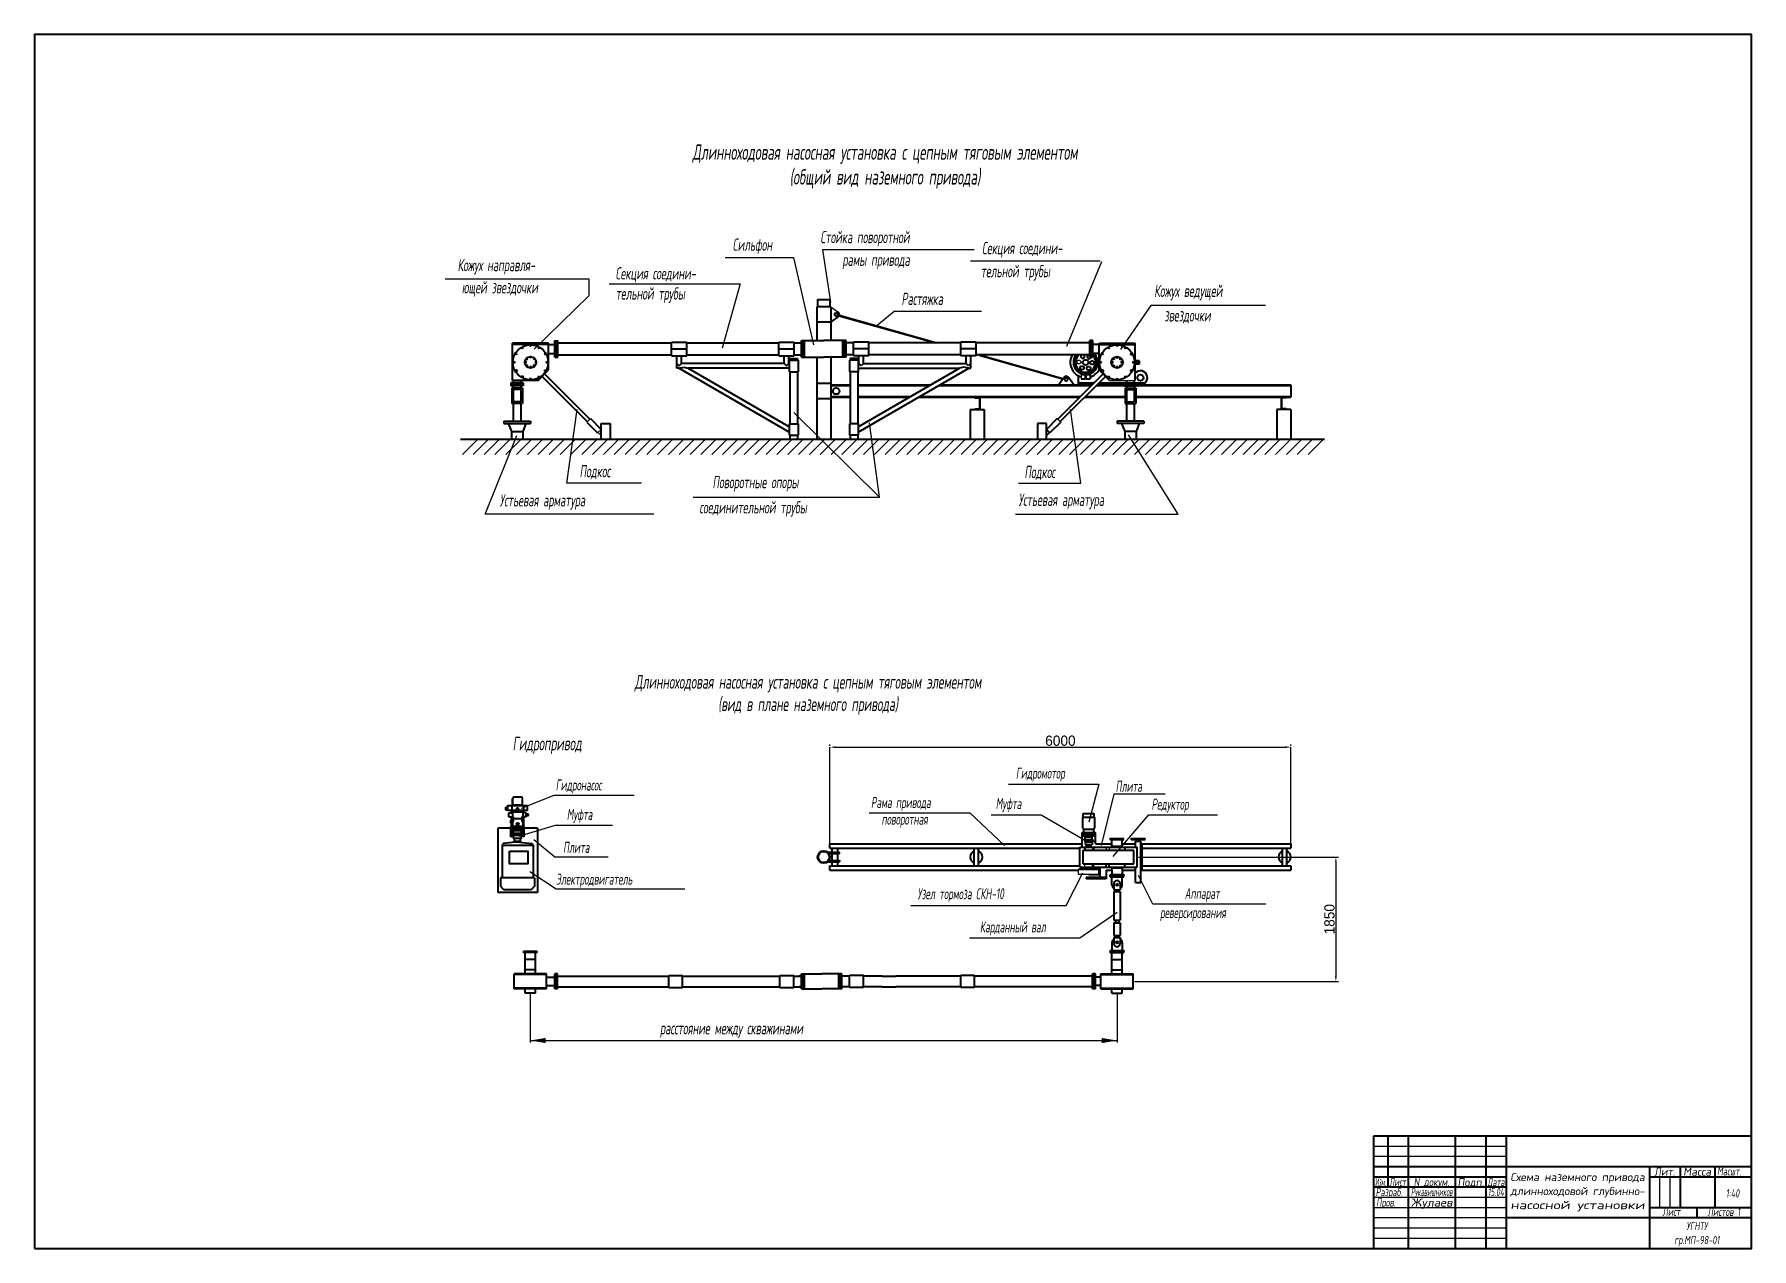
# Model space of a CAD drawing. Header units: millimetres. Extents: x 207 to 1047, y 78 to 672.
import ezdxf
from ezdxf.enums import TextEntityAlignment as Align

# ---------------------------------------------------------------- set-up
doc = ezdxf.new("R2010")
doc.units = ezdxf.units.MM
doc.layers.add('„Ќ“', color=7, linetype='Continuous')
doc.styles.add('ESKD', font='ESKD', dxfattribs={"width": 0.75, "oblique": 8, "height": 4})
doc.dimstyles.new('ISO-25', dxfattribs={"dimtxt": 5, "dimasz": 2.5, "dimexe": 1.25, "dimexo": 0.625, "dimtad": 1, "dimtxsty": 'Standard', "dimcen": 2.5, "dimadec": 0, "dimazin": 0, "dimtfac": 1, "dimtmove": 0, "dimatfit": 3, "dimfxl": 0, "dimarcsym": 0})

# ---------------------------------------------------------------- blocks, each defined once
blk = doc.blocks.new('*X1')
at = {"color": 0}
for p, q in [((42.9, 8471.6), (62.9, 8491.6)), ((57.1, 8471.6), (77.1, 8491.6)), ((71.2, 8471.6), (91.2, 8491.6)), ((85.3, 8471.6), (105.3, 8491.6)), ((99.5, 8471.6), (119.5, 8491.6)), ((113.6, 8471.6), (133.6, 8491.6)), ((127.8, 8471.6), (147.8, 8491.6)), ((141.9, 8471.6), (161.9, 8491.6)), ((156, 8471.6), (176, 8491.6)), ((170.2, 8471.6), (190.2, 8491.6)), ((184.3, 8471.6), (204.3, 8491.6)), ((198.5, 8471.6), (218.5, 8491.6)), ((212.6, 8471.6), (232.6, 8491.6)), ((226.8, 8471.6), (246.8, 8491.6)), ((240.9, 8471.6), (260.9, 8491.6)), ((255, 8471.6), (275, 8491.6)), ((269.2, 8471.6), (289.2, 8491.6)), ((283.3, 8471.6), (303.3, 8491.6)), ((297.5, 8471.6), (317.5, 8491.6)), ((311.6, 8471.6), (331.6, 8491.6)), ((325.8, 8471.6), (345.8, 8491.6)), ((339.9, 8471.6), (359.9, 8491.6)), ((354, 8471.6), (374, 8491.6)), ((368.2, 8471.6), (388.2, 8491.6)), ((382.3, 8471.6), (402.3, 8491.6)), ((396.5, 8471.6), (416.5, 8491.6)), ((410.6, 8471.6), (430.6, 8491.6)), ((424.7, 8471.6), (444.7, 8491.6)), ((438.9, 8471.6), (458.9, 8491.6)), ((453, 8471.6), (473, 8491.6)), ((467.2, 8471.6), (487.2, 8491.6)), ((481.3, 8471.6), (501.3, 8491.6)), ((495.5, 8471.6), (515.5, 8491.6)), ((509.6, 8471.6), (529.6, 8491.6)), ((523.7, 8471.6), (543.7, 8491.6)), ((537.9, 8471.6), (557.9, 8491.6)), ((552, 8471.6), (572, 8491.6)), ((566.2, 8471.6), (586.2, 8491.6)), ((580.3, 8471.6), (600.3, 8491.6)), ((594.5, 8471.6), (614.5, 8491.6)), ((608.6, 8471.6), (628.6, 8491.6)), ((622.7, 8471.6), (642.7, 8491.6)), ((636.9, 8471.6), (656.9, 8491.6)), ((651, 8471.6), (671, 8491.6)), ((665.2, 8471.6), (685.2, 8491.6)), ((679.3, 8471.6), (699.3, 8491.6)), ((693.4, 8471.6), (713.4, 8491.6)), ((707.6, 8471.6), (727.6, 8491.6)), ((721.7, 8471.6), (741.7, 8491.6)), ((735.9, 8471.6), (755.9, 8491.6)), ((750, 8471.6), (770, 8491.6)), ((764.2, 8471.6), (784.2, 8491.6)), ((778.3, 8471.6), (798.3, 8491.6)), ((792.4, 8471.6), (812.4, 8491.6)), ((806.6, 8471.6), (826.6, 8491.6)), ((820.7, 8471.6), (840.7, 8491.6)), ((834.9, 8471.6), (854.9, 8491.6)), ((849, 8471.6), (869, 8491.6)), ((863.2, 8471.6), (883.2, 8491.6)), ((877.3, 8471.6), (897.3, 8491.6)), ((891.4, 8471.6), (911.4, 8491.6)), ((905.6, 8471.6), (925.6, 8491.6)), ((919.7, 8471.6), (939.7, 8491.6)), ((933.9, 8471.6), (953.9, 8491.6)), ((948, 8471.6), (968, 8491.6)), ((962.1, 8471.6), (982.1, 8491.6)), ((976.3, 8471.6), (996.3, 8491.6)), ((990.4, 8471.6), (1010.4, 8491.6)), ((1004.6, 8471.6), (1024.6, 8491.6)), ((1018.7, 8471.6), (1038.7, 8491.6)), ((1032.9, 8471.6), (1052.9, 8491.6)), ((1047, 8471.6), (1067, 8491.6)), ((1061.1, 8471.6), (1081.1, 8491.6)), ((1075.3, 8471.6), (1095.3, 8491.6)), ((1089.4, 8471.6), (1109.4, 8491.6)), ((1103.6, 8471.6), (1123.6, 8491.6)), ((1117.7, 8471.6), (1137.7, 8491.6)), ((1131.9, 8471.6), (1151.9, 8491.6)), ((1146, 8471.6), (1166, 8491.6))]:
    blk.add_line(p, q, dxfattribs=at)
blk = doc.blocks.new('*D7')
at = {"color": 0, "lineweight": -2}
for p, q in [((747.24, 269.21), (845.09, 269.21)), ((843.84, 266.71), (843.84, 210.84)), ((745.38, 208.34), (845.09, 208.34))]:
    blk.add_line(p, q, dxfattribs=at)
at = {"color": 0}
for points in [[(843.42, 266.71), (844.26, 266.71), (843.84, 269.21)], [(843.42, 210.84), (844.26, 210.84), (843.84, 208.34)]]:
    blk.add_solid(points, dxfattribs=at)
at = {"color": 0, "insert": (840.71, 238.78), "char_height": 5, "attachment_point": 5, "rotation": 90}
blk.add_mtext('1850', dxfattribs=at)
blk = doc.blocks.new('*D8')
at = {"color": 0, "lineweight": -2}
for p, q in [((596.39, 323.58), (596.39, 324.21)), ((598.89, 322.96), (819.31, 322.96)), ((821.81, 323.58), (821.81, 324.21))]:
    blk.add_line(p, q, dxfattribs=at)
at = {"color": 0}
for points in [[(598.89, 323.37), (598.89, 322.54), (596.39, 322.96)], [(819.31, 323.37), (819.31, 322.54), (821.81, 322.96)]]:
    blk.add_solid(points, dxfattribs=at)
at = {"color": 0, "insert": (709.1, 326.08), "char_height": 5, "attachment_point": 5}
blk.add_mtext('6000', dxfattribs=at)

msp = doc.modelspace()

# ---------------------------------------------------------------- linework, layer by layer
at = {"lineweight": 40}
for p, q in [((494.421, 210.99), (501.171, 210.99)), ((621.865, 210.99), (628.615, 210.99)), ((494.421, 205.692), (501.171, 205.692)), ((621.865, 205.692), (628.615, 205.692))]:
    msp.add_line(p, q, dxfattribs=at)
msp.add_line((927.209, 92.636), (862.209, 92.636))
at = {"layer": '„Ќ“'}
for p, q in [((592.741, 566.187), (596.599, 540.596)), ((666.94, 566.187), (592.741, 566.187)), ((545.084, 562.41), (578.609, 562.41)), ((578.609, 562.41), (588.359, 519.742)), ((665.109, 560.892), (728.583, 560.892)), ((729.186, 560.29), (712.133, 518.866)), ((408.147, 552.031), (478.349, 552.031)), ((478.349, 552.031), (478.349, 543.659)), ((488.379, 549.625), (552.384, 549.625)), ((552.384, 549.625), (543.643, 518.06)), ((478.349, 543.659), (451.671, 517.576)), ((596.732, 538.373), (600.298, 535.895)), ((753.382, 538.994), (738.425, 517.522)), ((809.463, 538.994), (753.382, 538.994)), ((627.774, 536.037), (619.327, 528.991)), ((670.559, 536.037), (627.774, 536.037)), ((461.732, 521.816), (463.232, 521.816)), ((719.17, 505.312), (719.17, 503.062)), ((733.144, 502.373), (745.607, 502.373)), ((467.615, 452.072), (472.642, 488.176)), ((719.1, 452.072), (714.072, 488.176)), ((479.17, 483.685), (477.419, 481.935)), ((620.647, 445.254), (578.756, 486.677)), ((620.647, 445.254), (615.638, 481.55)), ((707.545, 483.685), (709.295, 481.935)), ((427.689, 436.98), (443.243, 475.483)), ((484.473, 478.382), (482.723, 476.632)), ((482.988, 476.897), (484.473, 475.412)), ((484.208, 478.117), (484.473, 477.852)), ((766.633, 436.98), (742.359, 475.693)), ((504.22, 452.072), (467.615, 452.072)), ((529.459, 445.254), (620.647, 445.254)), ((688.638, 452.072), (719.1, 452.072)), ((510.253, 436.98), (427.689, 436.98)), ((687.135, 436.98), (766.633, 436.98)), ((596.386, 275.8), (596.386, 322.956)), ((821.813, 275.8), (821.813, 322.956)), ((683.749, 304.917), (727.948, 304.917)), ((727.948, 304.917), (722.938, 286.239)), ((461.359, 299.234), (445.358, 292.93)), ((445.928, 295.133), (446.03, 295.133)), ((446.295, 294.542), (446.295, 294.204)), ((500.601, 299.234), (461.359, 299.234)), ((735.156, 299.931), (729.08, 274.906)), ((760.349, 299.931), (735.156, 299.931)), ((615.552, 290.843), (664.841, 290.843)), ((664.841, 290.843), (681.726, 274.82)), ((675.299, 289.82), (699.677, 289.82)), ((699.677, 289.82), (722.58, 276.571)), ((752.078, 289.63), (734.747, 269.408)), ((785.963, 289.63), (752.078, 289.63)), ((441.068, 279.697), (441.068, 280.71)), ((461.999, 284.604), (444.078, 279.267)), ((446.063, 279.697), (446.063, 280.71)), ((446.84, 279.118), (446.333, 279.118)), ((461.786, 269.195), (451.545, 277.559)), ((489.963, 284.604), (461.999, 284.604)), ((720.926, 277.174), (720.926, 277.68)), ((740.198, 277.815), (740.198, 278.322)), ((487.933, 269.195), (461.786, 269.195)), ((720.926, 277.174), (720.926, 276.668)), ((731.444, 274.103), (731.444, 272.534)), ((732.993, 274.103), (732.993, 272.534)), ((738.341, 274.44), (738.341, 274.103)), ((462.426, 253.434), (449.625, 261.974)), ((711.844, 245.416), (720.075, 261.53)), ((717.923, 260.603), (717.923, 263.303)), ((722.985, 260.603), (717.923, 260.603)), ((719.711, 263.809), (719.711, 264.315)), ((720.791, 263.809), (719.711, 263.809)), ((722.31, 263.978), (720.791, 263.978)), ((720.791, 263.303), (720.791, 263.978)), ((721.016, 264.315), (721.016, 265.885)), ((722.226, 263.978), (722.226, 264.315)), ((722.985, 263.978), (722.31, 263.978)), ((525.334, 253.434), (462.426, 253.434)), ((721.77, 258.578), (721.77, 259.253)), ((754.345, 246.132), (747.272, 260.098)), ((635.879, 245.416), (711.844, 245.416)), ((809.576, 246.132), (754.345, 246.132)), ((718.643, 229.659), (736.894, 242.193)), ((664.695, 229.659), (718.643, 229.659)), ((449.799, 202.56), (449.799, 178.551)), ((736.823, 202.56), (736.823, 178.551)), ((449.809, 179.451), (736.795, 179.451)), ((927.209, 127.636), (862.209, 127.636)), ((927.209, 122.636), (862.209, 122.636)), ((1002.209, 112.636), (1002.209, 97.636)), ((1007.209, 112.636), (1007.209, 97.636)), ((927.209, 102.636), (862.209, 102.636)), ((927.209, 97.636), (862.209, 97.636)), ((927.209, 87.636), (862.209, 87.636)), ((927.209, 82.636), (862.209, 82.636))]:
    msp.add_line(p, q, dxfattribs=at)
at = {"layer": '„Ќ“', "lineweight": 40}
for p, q in [((596.732, 538.373), (589.982, 538.373)), ((589.982, 538.373), (589.982, 521.816)), ((590.357, 541.906), (590.357, 538.373)), ((590.357, 541.906), (596.357, 541.906)), ((596.357, 541.906), (596.357, 538.373)), ((596.732, 538.373), (596.732, 521.816)), ((596.732, 530.873), (589.982, 530.873)), ((596.732, 530.873), (600.298, 533.35)), ((600.854, 534.02), (647.983, 520.691)), ((600.905, 534.201), (648.672, 520.691)), ((461.732, 513.679), (461.732, 521.816)), ((462.482, 513.679), (462.482, 521.816)), ((463.232, 513.679), (463.232, 521.816)), ((518.805, 514.429), (518.805, 521.066)), ((518.805, 521.066), (526.305, 521.066)), ((526.305, 514.429), (526.305, 521.066)), ((571.305, 514.429), (571.305, 521.066)), ((571.305, 521.066), (578.805, 521.066)), ((578.805, 514.429), (578.805, 521.066)), ((582.482, 513.679), (582.482, 521.816)), ((582.482, 521.816), (593.357, 521.816)), ((583.232, 513.679), (583.232, 521.816)), ((583.982, 513.679), (583.982, 521.816)), ((604.232, 521.816), (593.357, 521.816)), ((602.732, 513.679), (602.732, 521.816)), ((603.482, 513.679), (603.482, 521.816)), ((604.232, 513.679), (604.232, 521.816)), ((607.909, 514.429), (607.909, 521.066)), ((615.409, 521.066), (607.909, 521.066)), ((615.409, 514.429), (615.409, 521.066)), ((660.409, 514.429), (660.409, 521.066)), ((667.909, 521.066), (660.409, 521.066)), ((667.909, 514.429), (667.909, 521.066)), ((723.482, 513.679), (723.482, 521.816)), ((724.982, 521.816), (723.482, 521.816)), ((724.232, 513.679), (724.232, 521.816)), ((724.982, 513.679), (724.982, 521.816)), ((458.732, 519.998), (461.732, 519.998)), ((458.732, 515.498), (461.732, 515.498)), ((461.732, 513.679), (463.232, 513.679)), ((463.232, 520.691), (518.805, 520.691)), ((463.232, 514.804), (518.805, 514.804)), ((518.805, 517.748), (526.305, 517.748)), ((518.805, 514.429), (526.305, 514.429)), ((521.43, 508.308), (521.43, 514.429)), ((523.68, 510.558), (523.68, 514.429)), ((526.305, 520.691), (571.305, 520.691)), ((526.305, 514.804), (571.305, 514.804)), ((571.305, 517.748), (578.805, 517.748)), ((571.305, 514.429), (578.805, 514.429)), ((573.93, 510.558), (573.93, 514.429)), ((576.18, 510.558), (576.18, 514.429)), ((576.762, 513.006), (576.762, 512.245)), ((576.762, 513.006), (580.512, 513.006)), ((578.805, 520.691), (582.482, 520.691)), ((578.805, 514.804), (582.482, 514.804)), ((580.512, 513.006), (580.512, 512.245)), ((582.482, 513.679), (593.357, 513.679)), ((589.982, 513.679), (589.982, 473.685)), ((604.232, 513.679), (593.357, 513.679)), ((596.732, 513.679), (596.732, 473.685)), ((607.909, 520.691), (604.232, 520.691)), ((607.909, 514.804), (604.232, 514.804)), ((609.953, 513.006), (606.203, 513.006)), ((606.203, 513.006), (606.203, 512.245)), ((615.409, 517.748), (607.909, 517.748)), ((615.409, 514.429), (607.909, 514.429)), ((609.953, 513.006), (609.953, 512.245)), ((610.534, 510.558), (610.534, 514.429)), ((612.784, 510.558), (612.784, 514.429)), ((660.409, 520.691), (615.409, 520.691)), ((660.409, 514.804), (615.409, 514.804)), ((667.909, 517.748), (660.409, 517.748)), ((667.909, 514.429), (660.409, 514.429)), ((663.034, 510.558), (663.034, 514.429)), ((665.284, 508.308), (665.284, 514.429)), ((723.482, 520.691), (667.909, 520.691)), ((723.482, 514.804), (667.909, 514.804)), ((669.438, 514.623), (710.224, 503.088)), ((669.489, 514.804), (710.337, 503.251)), ((724.982, 513.679), (723.482, 513.679)), ((727.982, 519.998), (724.982, 519.998)), ((727.982, 515.498), (724.982, 515.498)), ((727.982, 520.56), (745.607, 520.56)), ((727.982, 507.535), (727.982, 520.56)), ((727.982, 519.998), (745.607, 519.998)), ((745.607, 502.373), (745.607, 520.56)), ((455.541, 504.344), (477.685, 482.2)), ((456.761, 505.564), (478.904, 483.42)), ((521.43, 510.558), (522.555, 509.433)), ((522.4, 508.308), (521.43, 508.308)), ((522.4, 508.308), (524.864, 508.906)), ((576.499, 477.074), (522.4, 508.308)), ((522.555, 509.433), (523.68, 510.558)), ((573.93, 510.558), (523.68, 510.558)), ((524.864, 508.906), (526.9, 508.308)), ((576.499, 508.308), (526.9, 508.308)), ((576.499, 479.672), (526.9, 508.308)), ((573.93, 510.558), (575.055, 509.433)), ((575.055, 509.433), (576.18, 510.558)), ((576.499, 510.558), (576.18, 510.558)), ((576.499, 512.245), (576.499, 506.62)), ((576.499, 512.245), (580.774, 512.245)), ((576.499, 506.62), (580.774, 506.62)), ((576.762, 506.62), (576.762, 481.185)), ((580.512, 506.62), (580.512, 481.185)), ((580.774, 512.245), (580.774, 506.62)), ((610.215, 512.245), (605.94, 512.245)), ((605.94, 512.245), (605.94, 506.62)), ((610.215, 506.62), (605.94, 506.62)), ((606.203, 506.62), (606.203, 481.185)), ((609.953, 506.62), (609.953, 481.185)), ((610.215, 512.245), (610.215, 506.62)), ((610.215, 510.558), (610.534, 510.558)), ((610.215, 479.672), (659.815, 508.308)), ((610.215, 477.074), (664.315, 508.308)), ((610.215, 508.308), (659.815, 508.308)), ((611.659, 509.433), (610.534, 510.558)), ((612.784, 510.558), (611.659, 509.433)), ((612.784, 510.558), (663.034, 510.558)), ((661.851, 508.906), (659.815, 508.308)), ((664.315, 508.308), (661.851, 508.906)), ((664.159, 509.433), (663.034, 510.558)), ((665.284, 510.558), (664.159, 509.433)), ((664.315, 508.308), (665.284, 508.308)), ((729.953, 505.564), (707.81, 483.42)), ((731.173, 504.344), (709.03, 482.2)), ((717.782, 504.626), (717.782, 500.123)), ((719.17, 505.312), (721.232, 505.312)), ((721.232, 505.312), (721.232, 503.062)), ((721.607, 505.312), (723.67, 505.312)), ((721.607, 505.312), (721.607, 503.062)), ((723.67, 505.312), (723.67, 503.062)), ((733.144, 502.373), (727.982, 507.535)), ((747.67, 511.935), (745.607, 511.935)), ((747.67, 511.091), (745.607, 511.091)), ((747.67, 510.248), (745.607, 510.248)), ((747.67, 511.935), (747.67, 510.248)), ((446.357, 501.248), (440.357, 501.248)), ((440.357, 501.248), (440.357, 499.748)), ((446.357, 500.498), (440.357, 500.498)), ((446.357, 499.748), (440.357, 499.748)), ((440.732, 498.623), (440.732, 491.123)), ((445.982, 498.623), (440.732, 498.623)), ((441.482, 502.373), (441.482, 501.248)), ((441.482, 499.748), (441.482, 498.623)), ((445.232, 497.873), (441.482, 497.873)), ((441.482, 497.873), (441.482, 491.873)), ((445.232, 502.373), (445.232, 501.248)), ((445.232, 499.748), (445.232, 498.623)), ((445.232, 497.873), (445.232, 491.873)), ((445.982, 498.623), (445.982, 491.123)), ((446.357, 501.248), (446.357, 499.748)), ((596.732, 500.873), (589.982, 500.873)), ((596.732, 500.123), (606.203, 500.123)), ((596.732, 499.823), (606.203, 499.823)), ((609.953, 500.123), (645.637, 500.123)), ((609.953, 499.823), (645.117, 499.823)), ((649.617, 499.823), (724.212, 499.823)), ((650.137, 500.123), (724.512, 500.123)), ((708.164, 500.123), (710.642, 503.689)), ((715.664, 500.123), (713.187, 503.689)), ((725.45, 501.06), (717.782, 501.06)), ((719.17, 503.062), (721.232, 503.062)), ((721.607, 503.062), (723.67, 503.062)), ((725.637, 501.248), (725.057, 501.248)), ((726.652, 499.823), (740.357, 499.823)), ((726.952, 500.123), (740.357, 500.123)), ((740.357, 501.06), (727.889, 501.06)), ((740.357, 501.248), (746.357, 501.248)), ((740.357, 501.248), (740.357, 499.748)), ((740.357, 500.498), (746.357, 500.498)), ((740.357, 499.748), (746.357, 499.748)), ((740.732, 498.623), (745.982, 498.623)), ((740.732, 498.623), (740.732, 491.123)), ((741.482, 502.373), (741.482, 501.248)), ((741.482, 499.748), (741.482, 498.623)), ((741.482, 497.873), (745.232, 497.873)), ((741.482, 497.873), (741.482, 491.873)), ((745.232, 502.373), (745.232, 501.248)), ((745.232, 499.748), (745.232, 498.623)), ((745.232, 497.873), (745.232, 491.873)), ((745.982, 498.623), (745.982, 491.123)), ((746.357, 501.248), (746.357, 499.748)), ((750.332, 501.06), (746.357, 501.06)), ((746.357, 500.123), (821.732, 500.123)), ((746.357, 499.823), (821.732, 499.823)), ((750.332, 500.123), (750.332, 501.06)), ((821.732, 500.123), (821.732, 494.123)), ((445.982, 491.123), (440.732, 491.123)), ((445.232, 491.873), (441.482, 491.873)), ((441.482, 491.123), (441.482, 482.409)), ((445.232, 491.123), (445.232, 482.409)), ((596.732, 493.373), (589.982, 493.373)), ((596.732, 494.423), (606.203, 494.423)), ((596.732, 494.123), (606.203, 494.123)), ((609.953, 494.423), (635.764, 494.423)), ((609.953, 494.123), (635.245, 494.123)), ((639.745, 494.123), (718.512, 494.123)), ((640.264, 494.423), (718.812, 494.423)), ((664.982, 488.123), (664.982, 473.685)), ((664.982, 488.123), (671.732, 488.123)), ((667.27, 494.123), (667.27, 493.823)), ((667.27, 493.823), (669.445, 493.823)), ((667.27, 488.423), (667.27, 488.123)), ((667.27, 488.423), (669.445, 488.423)), ((669.445, 493.823), (669.445, 488.423)), ((669.67, 494.123), (669.67, 488.123)), ((671.732, 488.123), (671.732, 473.685)), ((720.952, 494.123), (740.732, 494.123)), ((721.252, 494.423), (740.732, 494.423)), ((740.732, 491.123), (745.982, 491.123)), ((741.482, 491.873), (745.232, 491.873)), ((741.482, 491.123), (741.482, 482.409)), ((745.232, 491.123), (745.232, 482.409)), ((745.982, 494.423), (821.732, 494.423)), ((745.982, 494.123), (821.732, 494.123)), ((814.982, 488.123), (814.982, 473.685)), ((821.732, 488.123), (814.982, 488.123)), ((817.045, 494.123), (817.045, 488.123)), ((819.445, 493.823), (817.27, 493.823)), ((817.27, 493.823), (817.27, 488.423)), ((819.445, 488.423), (817.27, 488.423)), ((819.445, 494.123), (819.445, 493.823)), ((819.445, 488.423), (819.445, 488.123)), ((821.732, 488.123), (821.732, 473.685)), ((436.795, 482.409), (449.92, 482.409)), ((436.795, 482.409), (436.795, 481.284)), ((436.795, 481.284), (449.92, 481.284)), ((439.045, 481.284), (440.545, 477.435)), ((447.67, 481.284), (446.17, 477.435)), ((449.92, 482.409), (449.92, 481.284)), ((477.419, 481.935), (482.723, 476.632)), ((479.17, 483.685), (484.473, 478.382)), ((484.473, 473.685), (484.473, 481.24)), ((484.473, 481.24), (488.836, 481.24)), ((488.836, 481.24), (488.836, 473.685)), ((576.499, 481.185), (580.774, 481.185)), ((576.499, 481.185), (576.499, 475.56)), ((580.774, 481.185), (580.774, 475.56)), ((605.94, 481.185), (605.94, 475.56)), ((610.215, 481.185), (605.94, 481.185)), ((610.215, 481.185), (610.215, 475.56)), ((697.879, 481.24), (697.879, 473.685)), ((702.242, 481.24), (697.879, 481.24)), ((707.545, 483.685), (702.242, 478.382)), ((702.242, 473.685), (702.242, 481.24)), ((709.295, 481.935), (703.992, 476.632)), ((749.92, 482.409), (736.795, 482.409)), ((736.795, 482.409), (736.795, 481.284)), ((749.92, 481.284), (736.795, 481.284)), ((739.045, 481.284), (740.545, 477.435)), ((747.67, 481.284), (746.17, 477.435)), ((749.92, 482.409), (749.92, 481.284)), ((415.726, 473.685), (838.219, 473.685)), ((440.545, 477.435), (440.545, 473.685)), ((440.545, 477.435), (446.17, 477.435)), ((446.17, 477.435), (446.17, 473.685)), ((576.499, 475.56), (580.774, 475.56)), ((576.762, 475.56), (576.762, 473.685)), ((580.512, 475.56), (580.512, 473.685)), ((610.215, 475.56), (605.94, 475.56)), ((606.203, 475.56), (606.203, 473.685)), ((609.953, 475.56), (609.953, 473.685)), ((702.242, 478.382), (703.992, 476.632)), ((702.507, 478.117), (702.242, 477.852)), ((703.727, 476.897), (702.242, 475.412)), ((746.17, 477.435), (740.545, 477.435)), ((740.545, 477.435), (740.545, 473.685)), ((746.17, 477.435), (746.17, 473.685)), ((438.503, 292.08), (438.503, 294.036)), ((438.74, 294.036), (438.503, 294.036)), ((448.392, 294.204), (438.74, 294.204)), ((438.74, 291.911), (438.74, 294.204)), ((440.697, 294.204), (440.697, 291.911)), ((446.295, 294.542), (440.837, 294.542)), ((440.837, 294.542), (440.837, 294.204)), ((441.102, 295.133), (441.102, 297.664)), ((441.203, 297.664), (441.102, 297.664)), ((441.203, 295.133), (441.102, 295.133)), ((441.203, 294.542), (441.203, 298.018)), ((445.422, 298.524), (441.71, 298.524)), ((445.928, 294.542), (445.928, 298.018)), ((445.928, 297.664), (446.03, 297.664)), ((446.03, 295.133), (446.03, 297.664)), ((446.435, 294.204), (446.435, 291.911)), ((448.392, 291.911), (448.392, 294.204)), ((437.761, 292.179), (437.761, 293.529)), ((437.761, 293.529), (438.503, 293.529)), ((437.761, 293.259), (438.503, 293.259)), ((438.503, 292.449), (437.761, 292.449)), ((438.503, 292.179), (437.761, 292.179)), ((438.74, 292.08), (438.503, 292.08)), ((448.392, 291.911), (438.74, 291.911)), ((439.347, 288.788), (439.347, 290.813)), ((439.347, 290.813), (441.035, 290.813)), ((439.347, 288.788), (441.437, 288.788)), ((440.528, 287.049), (440.191, 287.049)), ((440.191, 287.049), (440.191, 285.801)), ((440.528, 285.801), (440.191, 285.801)), ((440.528, 290.813), (440.528, 291.911)), ((440.528, 284.181), (440.528, 288.788)), ((441.035, 291.148), (441.035, 288.788)), ((446.097, 291.148), (441.035, 291.148)), ((441.437, 286.959), (441.035, 286.261)), ((441.035, 286.261), (441.035, 284.181)), ((441.437, 288.788), (441.437, 286.959)), ((441.437, 288.091), (445.695, 288.091)), ((447.785, 288.788), (445.695, 288.788)), ((445.695, 288.788), (445.695, 286.959)), ((445.695, 286.959), (446.097, 286.261)), ((446.097, 291.148), (446.097, 288.788)), ((447.785, 290.813), (446.097, 290.813)), ((446.097, 286.261), (446.097, 284.181)), ((446.603, 290.813), (446.603, 291.911)), ((446.603, 284.181), (446.603, 288.788)), ((447.785, 288.788), (447.785, 290.813)), ((448.898, 290.138), (447.785, 290.138)), ((448.898, 290.003), (447.785, 290.003)), ((447.785, 289.598), (448.898, 289.598)), ((447.785, 289.463), (448.898, 289.463)), ((448.131, 289.463), (448.131, 290.138)), ((448.898, 289.463), (448.898, 290.138)), ((720.015, 283.558), (720.015, 288.784)), ((720.015, 288.784), (725.955, 288.784)), ((720.285, 288.784), (720.285, 290.472)), ((720.285, 290.472), (725.685, 290.472)), ((725.685, 288.784), (725.685, 290.472)), ((725.955, 283.558), (725.955, 288.784)), ((453.252, 283.337), (433.88, 283.337)), ((433.88, 283.337), (433.88, 251.877)), ((440.292, 279.118), (440.292, 284.181)), ((446.84, 284.181), (440.292, 284.181)), ((446.84, 282.493), (440.292, 282.493)), ((440.798, 279.118), (440.292, 279.118)), ((440.798, 279.118), (440.798, 282.493)), ((446.063, 280.71), (441.068, 280.71)), ((446.063, 280.203), (441.068, 280.203)), ((446.063, 279.697), (441.068, 279.697)), ((445.557, 282.06), (441.575, 282.06)), ((441.575, 280.71), (441.575, 282.06)), ((441.575, 278.347), (441.575, 279.697)), ((445.557, 278.347), (441.575, 278.347)), ((442.081, 282.06), (442.081, 282.493)), ((442.081, 276.852), (442.081, 278.347)), ((445.051, 282.06), (445.051, 282.493)), ((445.051, 276.852), (445.051, 278.347)), ((445.557, 280.71), (445.557, 282.06)), ((445.557, 278.347), (445.557, 279.697)), ((446.333, 279.118), (446.333, 282.493)), ((446.84, 279.118), (446.84, 284.181)), ((453.252, 283.337), (453.252, 251.877)), ((719.711, 281.19), (726.259, 281.19)), ((719.711, 275.706), (719.711, 281.19)), ((719.711, 280.347), (726.259, 280.347)), ((719.711, 279.503), (726.259, 279.503)), ((720.456, 282.977), (720.114, 283.319)), ((720.555, 281.528), (720.555, 282.738)), ((720.787, 282.878), (725.153, 282.878)), ((720.926, 277.68), (725.044, 277.68)), ((721.264, 279), (724.706, 279)), ((721.264, 277.68), (721.264, 279)), ((721.939, 279), (721.939, 279.503)), ((724.031, 279), (724.031, 279.503)), ((724.706, 277.68), (724.706, 279)), ((725.044, 277.174), (725.044, 277.68)), ((725.415, 281.528), (725.415, 282.738)), ((725.514, 282.977), (725.856, 283.319)), ((726.259, 275.706), (726.259, 281.19)), ((733.448, 278.322), (740.198, 278.322)), ((733.448, 277.815), (733.448, 278.322)), ((733.448, 278.322), (740.198, 278.322)), ((733.448, 277.815), (740.198, 277.815)), ((734.291, 274.44), (734.291, 277.815)), ((739.354, 274.44), (739.354, 277.815)), ((743.763, 278.322), (750.513, 278.322)), ((743.763, 277.815), (743.763, 278.322)), ((743.763, 277.815), (750.513, 277.815)), ((746.8, 277.018), (746.8, 277.815)), ((747.475, 277.018), (747.475, 277.815)), ((750.513, 277.815), (750.513, 278.322)), ((435.972, 275.123), (435.972, 258.964)), ((451.16, 274.895), (435.972, 274.895)), ((442.418, 276.514), (436.565, 275.793)), ((445.051, 276.852), (442.081, 276.852)), ((442.418, 276.514), (442.418, 276.852)), ((444.713, 276.514), (442.418, 276.514)), ((444.713, 276.514), (444.713, 276.852)), ((444.713, 276.514), (450.567, 275.793)), ((451.16, 275.123), (451.16, 258.964)), ((595.217, 271.604), (601.039, 271.604)), ((595.852, 270.929), (601.039, 270.929)), ((596.386, 275.706), (719.711, 275.706)), ((596.386, 273.546), (596.386, 275.706)), ((596.386, 273.546), (718.631, 273.546)), ((597.406, 271.604), (597.406, 273.546)), ((597.406, 267.489), (597.406, 270.929)), ((600.195, 271.604), (600.195, 273.546)), ((600.195, 267.489), (600.195, 270.929)), ((601.039, 270.929), (601.039, 271.604)), ((666.918, 264.872), (666.918, 273.546)), ((669.078, 264.872), (669.078, 273.546)), ((718.631, 274.103), (746.61, 274.103)), ((718.631, 264.315), (718.631, 274.103)), ((719.711, 274.103), (719.711, 275.706)), ((720.201, 272.534), (745.041, 272.534)), ((720.201, 265.885), (720.201, 272.534)), ((720.926, 277.174), (725.044, 277.174)), ((720.926, 276.668), (725.044, 276.668)), ((721.016, 274.103), (721.016, 272.534)), ((721.264, 276.668), (721.264, 275.348)), ((721.264, 275.348), (724.706, 275.348)), ((721.939, 275.348), (721.939, 274.44)), ((721.939, 274.44), (724.031, 274.44)), ((722.226, 274.44), (722.226, 274.103)), ((723.745, 274.44), (723.745, 274.103)), ((724.031, 275.348), (724.031, 274.44)), ((724.706, 276.668), (724.706, 275.348)), ((724.954, 274.103), (724.954, 272.534)), ((725.044, 277.174), (725.044, 276.668)), ((725.327, 274.103), (725.327, 272.534)), ((726.259, 275.706), (734.291, 275.706)), ((734.291, 274.44), (739.354, 274.44)), ((735.304, 274.44), (735.304, 274.103)), ((739.354, 275.706), (745.788, 275.706)), ((740.653, 274.103), (740.653, 272.534)), ((745.041, 265.885), (745.041, 272.534)), ((745.788, 277.018), (748.488, 277.018)), ((745.788, 274.103), (745.788, 277.018)), ((746.61, 264.315), (746.61, 274.103)), ((748.488, 256.768), (748.488, 277.018)), ((748.488, 275.706), (821.813, 275.706)), ((749.006, 262.712), (749.006, 275.706)), ((749.006, 273.546), (821.813, 273.546)), ((817.695, 264.872), (817.695, 273.546)), ((819.855, 264.872), (819.855, 273.546)), ((821.813, 275.706), (821.813, 273.546)), ((595.217, 266.814), (601.039, 266.814)), ((595.852, 267.489), (601.039, 267.489)), ((596.386, 264.872), (718.631, 264.872)), ((596.386, 262.712), (596.386, 264.872)), ((596.386, 262.712), (717.923, 262.712)), ((597.406, 264.872), (597.406, 266.814)), ((600.195, 264.872), (600.195, 266.814)), ((601.039, 267.489), (601.039, 266.814)), ((717.923, 263.303), (728.048, 263.303)), ((718.631, 264.315), (746.61, 264.315)), ((720.201, 265.885), (745.041, 265.885)), ((722.985, 263.978), (723.66, 263.978)), ((722.985, 260.603), (728.048, 260.603)), ((723.66, 263.978), (725.179, 263.978)), ((723.745, 263.978), (723.745, 264.315)), ((724.954, 264.315), (724.954, 265.885)), ((725.179, 263.303), (725.179, 263.978)), ((728.419, 263.809), (725.179, 263.809)), ((725.327, 264.315), (725.327, 265.885)), ((728.048, 260.603), (728.048, 263.303)), ((728.419, 263.809), (728.419, 259.253)), ((731.444, 264.315), (731.444, 265.885)), ((731.456, 262.712), (734.291, 262.712)), ((731.456, 262.712), (731.456, 258.578)), ((732.993, 264.315), (732.993, 265.885)), ((733.448, 260.603), (740.198, 260.603)), ((733.448, 260.603), (733.448, 260.097)), ((734.291, 263.978), (739.354, 263.978)), ((734.291, 263.978), (734.291, 260.603)), ((735.304, 263.978), (735.304, 264.315)), ((738.341, 263.978), (738.341, 264.315)), ((739.354, 263.978), (739.354, 260.603)), ((739.354, 262.712), (745.788, 262.712)), ((740.198, 260.603), (740.198, 260.097)), ((740.653, 264.315), (740.653, 265.885)), ((745.788, 256.768), (745.788, 264.315)), ((748.488, 262.712), (821.813, 262.712)), ((749.006, 264.872), (821.813, 264.872)), ((821.813, 264.872), (821.813, 262.712)), ((451.902, 258.964), (435.23, 258.964)), ((435.23, 258.964), (435.23, 254.914)), ((436.917, 253.227), (435.23, 254.914)), ((450.215, 253.227), (436.917, 253.227)), ((451.902, 254.914), (450.215, 253.227)), ((451.902, 258.964), (451.902, 254.914)), ((731.456, 259.253), (721.77, 259.253)), ((731.456, 258.578), (721.77, 258.578)), ((733.448, 260.097), (740.198, 260.097)), ((733.448, 259.59), (733.448, 260.097)), ((733.448, 260.097), (740.198, 260.097)), ((733.448, 259.59), (740.198, 259.59)), ((734.291, 255.661), (734.291, 259.59)), ((735.304, 256.215), (735.304, 253.158)), ((735.304, 253.158), (738.341, 253.158)), ((735.304, 252.3), (735.304, 238.264)), ((735.304, 252.3), (738.341, 252.3)), ((736.01, 252.3), (736.01, 253.158)), ((737.636, 252.3), (737.636, 253.158)), ((738.341, 256.215), (738.341, 253.158)), ((738.341, 252.3), (738.341, 238.264)), ((739.354, 255.661), (739.354, 259.59)), ((740.198, 259.59), (740.198, 260.097)), ((745.788, 256.768), (748.488, 256.768)), ((453.252, 251.877), (433.88, 251.877)), ((735.304, 238.264), (738.341, 238.264)), ((735.304, 237.033), (735.304, 230.768)), ((735.304, 237.033), (738.341, 237.033)), ((736.01, 238.264), (736.01, 237.033)), ((737.636, 238.264), (737.636, 237.033)), ((738.341, 237.033), (738.341, 230.768)), ((734.291, 227.408), (734.291, 223.478)), ((735.304, 230.768), (738.341, 230.768)), ((735.304, 229.91), (738.341, 229.91)), ((735.304, 229.91), (735.304, 226.853)), ((736.01, 230.768), (736.01, 229.91)), ((737.636, 230.768), (737.636, 229.91)), ((738.341, 229.91), (738.341, 226.853)), ((739.354, 227.408), (739.354, 223.478)), ((453.184, 222.972), (446.434, 222.972)), ((446.434, 222.465), (446.434, 222.972)), ((453.184, 222.465), (446.434, 222.465)), ((447.278, 212.003), (447.278, 222.465)), ((452.34, 219.09), (447.278, 219.09)), ((452.34, 212.003), (452.34, 222.465)), ((453.184, 222.465), (453.184, 222.972)), ((733.448, 223.478), (740.198, 223.478)), ((733.448, 223.478), (733.448, 222.972)), ((733.448, 222.465), (733.448, 222.972)), ((733.448, 222.972), (740.198, 222.972)), ((733.448, 222.972), (740.198, 222.972)), ((733.448, 222.465), (740.198, 222.465)), ((734.291, 212.003), (734.291, 222.465)), ((734.291, 219.09), (739.354, 219.09)), ((739.354, 212.003), (739.354, 222.465)), ((740.198, 223.478), (740.198, 222.972)), ((740.198, 222.465), (740.198, 222.972)), ((457.74, 212.003), (441.878, 212.003)), ((441.878, 204.679), (441.878, 212.003)), ((457.74, 211.665), (441.878, 211.665)), ((452.34, 214.028), (447.278, 214.028)), ((457.74, 204.679), (457.74, 212.003)), ((457.74, 210.366), (461.732, 210.366)), ((461.79, 204.679), (461.79, 212.003)), ((463.024, 212.003), (461.79, 212.003)), ((462.349, 204.679), (462.349, 212.003)), ((463.024, 204.679), (463.024, 212.003)), ((463.024, 210.99), (494.421, 210.99)), ((501.171, 210.99), (517.484, 210.99)), ((517.484, 211.328), (524.234, 211.328)), ((517.484, 205.354), (517.484, 211.328)), ((524.234, 205.354), (524.234, 211.328)), ((524.234, 210.99), (571.92, 210.99)), ((571.92, 211.328), (578.67, 211.328)), ((571.92, 205.354), (571.92, 211.328)), ((578.67, 205.354), (578.67, 211.328)), ((578.67, 210.99), (582.532, 210.99)), ((582.532, 210.99), (581.365, 210.99)), ((582.532, 212.003), (592.32, 212.003)), ((582.532, 204.679), (582.532, 212.003)), ((583.207, 204.679), (583.207, 212.003)), ((583.882, 204.679), (583.882, 212.003)), ((602.107, 212.003), (592.32, 212.003)), ((600.757, 204.679), (600.757, 212.003)), ((601.432, 204.679), (601.432, 212.003)), ((602.107, 204.679), (602.107, 212.003)), ((605.969, 210.99), (602.107, 210.99)), ((605.969, 210.99), (602.107, 210.99)), ((612.719, 211.328), (605.969, 211.328)), ((605.969, 205.354), (605.969, 211.328)), ((612.719, 205.354), (612.719, 211.328)), ((621.865, 210.99), (612.719, 210.99)), ((660.405, 210.99), (628.615, 210.99)), ((667.155, 211.328), (660.405, 211.328)), ((660.405, 205.354), (660.405, 211.328)), ((667.155, 205.354), (667.155, 211.328)), ((724.841, 210.99), (667.155, 210.99)), ((726.191, 212.003), (724.841, 212.003)), ((724.841, 204.679), (724.841, 212.003)), ((725.516, 204.679), (725.516, 212.003)), ((726.191, 204.679), (726.191, 212.003)), ((728.891, 210.366), (726.191, 210.366)), ((728.891, 212.003), (744.754, 212.003)), ((728.891, 204.679), (728.891, 212.003)), ((728.891, 211.665), (744.754, 211.665)), ((734.291, 214.028), (739.354, 214.028)), ((744.754, 204.679), (744.754, 212.003)), ((457.74, 205.017), (441.878, 205.017)), ((457.74, 204.679), (441.878, 204.679)), ((447.278, 202.654), (447.278, 204.679)), ((452.34, 202.654), (447.278, 202.654)), ((452.34, 202.654), (452.34, 204.679)), ((457.74, 206.316), (461.732, 206.316)), ((463.024, 204.679), (461.79, 204.679)), ((463.024, 205.692), (494.421, 205.692)), ((501.171, 205.692), (517.484, 205.692)), ((517.484, 205.354), (524.234, 205.354)), ((524.234, 205.692), (571.92, 205.692)), ((571.92, 205.354), (578.67, 205.354)), ((578.67, 205.692), (582.532, 205.692)), ((582.532, 205.692), (581.365, 205.692)), ((582.532, 204.679), (592.32, 204.679)), ((602.107, 204.679), (592.32, 204.679)), ((605.969, 205.692), (602.107, 205.692)), ((605.969, 205.692), (602.107, 205.692)), ((612.719, 205.354), (605.969, 205.354)), ((621.865, 205.692), (612.719, 205.692)), ((660.405, 205.692), (628.615, 205.692)), ((667.155, 205.354), (660.405, 205.354)), ((724.841, 205.692), (667.155, 205.692)), ((726.191, 204.679), (724.841, 204.679)), ((728.891, 206.316), (726.191, 206.316)), ((728.891, 205.017), (744.754, 205.017)), ((728.891, 204.679), (744.754, 204.679)), ((734.291, 202.654), (734.291, 204.679)), ((734.291, 202.654), (739.354, 202.654)), ((739.354, 202.654), (739.354, 204.679)), ((1047.209, 132.636), (862.209, 132.636)), ((862.209, 132.636), (862.209, 77.636)), ((869.209, 132.636), (869.209, 107.636)), ((879.209, 132.636), (879.209, 77.636)), ((902.209, 132.636), (902.209, 77.636)), ((917.209, 132.636), (917.209, 77.636)), ((927.209, 132.636), (927.209, 77.636)), ((1047.209, 117.636), (862.209, 117.636)), ((997.209, 117.636), (997.209, 77.636)), ((1012.209, 117.636), (1012.209, 97.636)), ((1029.209, 117.636), (1029.209, 97.636)), ((927.209, 112.636), (862.209, 112.636)), ((1047.209, 112.636), (997.209, 112.636)), ((927.209, 107.636), (862.209, 107.636)), ((997.209, 92.636), (927.209, 92.636)), ((1047.209, 97.636), (997.209, 97.636)), ((1047.209, 92.636), (997.209, 92.636)), ((1020.445, 97.636), (1020.445, 92.636))]:
    msp.add_line(p, q, dxfattribs=at)
at = {"layer": '„Ќ“', "color": 7, "lineweight": 40}
for p, q in [((458.732, 520.56), (441.107, 520.56)), ((441.107, 502.373), (441.107, 520.56)), ((458.732, 519.998), (441.107, 519.998)), ((458.732, 507.535), (458.732, 520.56)), ((453.57, 502.373), (458.732, 507.535)), ((453.57, 502.373), (441.107, 502.373))]:
    msp.add_line(p, q, dxfattribs=at)
at = {"layer": '„Ќ“', "lineweight": 40}
for points in [[(207.209, 77.636), (1047.209, 77.636), (1047.209, 671.636), (207.209, 671.636)], [(734.89, 512.763), (734.945, 513.017), (735.193, 513.096), (735.385, 512.922), (735.33, 512.668), (735.082, 512.588)], [(736.564, 513.648), (736.782, 513.788), (737.013, 513.669), (737.026, 513.41), (736.807, 513.269), (736.576, 513.388)], [(738.373, 513.09), (738.627, 513.035), (738.706, 512.787), (738.531, 512.595), (738.277, 512.65), (738.198, 512.897)], [(734.332, 510.954), (734.191, 511.173), (734.31, 511.404), (734.57, 511.416), (734.71, 511.198), (734.592, 510.967)], [(735.217, 509.28), (734.963, 509.335), (734.884, 509.583), (735.058, 509.775), (735.312, 509.72), (735.391, 509.473)], [(737.026, 508.722), (736.807, 508.582), (736.576, 508.701), (736.564, 508.96), (736.782, 509.101), (737.013, 508.982)], [(738.699, 509.607), (738.644, 509.353), (738.397, 509.274), (738.205, 509.449), (738.26, 509.702), (738.507, 509.782)], [(739.257, 511.416), (739.398, 511.198), (739.279, 510.967), (739.02, 510.954), (738.879, 511.173), (738.998, 511.404)], [(439.664, 272.062), (448.582, 272.062), (448.582, 265.938), (439.664, 265.938)]]:
    msp.add_lwpolyline(points, close=True, dxfattribs=at)
at = {"layer": '„Ќ“', "color": 7, "linetype": 'Continuous'}
for points in [[(448.342, 513.09), (448.088, 513.035), (448.009, 512.787), (448.183, 512.595), (448.437, 512.65), (448.516, 512.897)], [(450.151, 513.648), (449.932, 513.788), (449.701, 513.669), (449.689, 513.41), (449.907, 513.269), (450.138, 513.388)], [(451.824, 512.763), (451.769, 513.017), (451.522, 513.096), (451.33, 512.922), (451.385, 512.668), (451.632, 512.588)], [(452.382, 510.954), (452.523, 511.173), (452.404, 511.404), (452.145, 511.416), (452.004, 511.198), (452.123, 510.967)]]:
    msp.add_lwpolyline(points, close=True, dxfattribs=at)
at = {"layer": '„Ќ“', "color": 7, "lineweight": 40}
for points in [[(447.457, 511.416), (447.316, 511.198), (447.435, 510.967), (447.695, 510.954), (447.835, 511.173), (447.717, 511.404)], [(448.015, 509.607), (448.07, 509.353), (448.318, 509.274), (448.51, 509.449), (448.455, 509.702), (448.207, 509.782)], [(449.689, 508.722), (449.907, 508.582), (450.138, 508.701), (450.151, 508.96), (449.932, 509.101), (449.701, 508.982)], [(451.498, 509.28), (451.752, 509.335), (451.831, 509.583), (451.656, 509.775), (451.402, 509.72), (451.323, 509.473)]]:
    msp.add_lwpolyline(points, close=True, dxfattribs=at)
at = {"layer": '„Ќ“', "lineweight": 40}
for centre, radius in [((599.414, 534.623), 0.8), ((721.42, 511.185), 1.312), ((721.42, 511.185), 1.312), ((736.795, 511.185), 8.625), ((736.795, 511.185), 2.812), ((743.777, 515.216), 0.3), ((719.657, 508.463), 0.927), ((722.896, 508.297), 0.927), ((724.658, 511.019), 0.927), ((728.732, 511.185), 0.3), ((729.812, 507.154), 0.3), ((743.777, 507.154), 0.3), ((744.857, 511.185), 0.3), ((748.256, 503.674), 1.5), ((599.414, 497.123), 1.55), ((711.914, 502.805), 0.8), ((443.566, 285.362), 0.574), ((443.566, 292.854), 0.422), ((443.566, 285.362), 0.236), ((593.349, 269.209), 3.038), ((593.349, 269.209), 2.7), ((736.823, 255.582), 0.503), ((736.823, 227.486), 0.503)]:
    msp.add_circle(centre, radius, dxfattribs=at)
at = {"layer": '„Ќ“', "color": 7, "lineweight": 40}
for centre, radius in [((449.92, 511.185), 8.625), ((449.92, 511.185), 2.812), ((441.857, 511.185), 0.3), ((442.937, 507.154), 0.3), ((445.888, 504.203), 0.3), ((457.982, 511.185), 0.3), ((449.92, 503.123), 0.3)]:
    msp.add_circle(centre, radius, dxfattribs=at)
at = {"layer": '„Ќ“', "color": 7, "linetype": 'Continuous'}
for centre in [(442.937, 515.216), (445.888, 518.167), (449.92, 519.248), (453.951, 518.167), (456.902, 515.216), (453.951, 504.203), (456.902, 507.154)]:
    msp.add_circle(centre, 0.3, dxfattribs=at)
at = {"layer": '„Ќ“'}
for centre, radius in [((729.812, 515.216), 0.3), ((732.763, 518.167), 0.3), ((736.795, 519.248), 0.3), ((740.826, 518.167), 0.3), ((718.181, 511.351), 0.927), ((732.763, 504.203), 0.3), ((740.826, 504.203), 0.3), ((736.795, 503.123), 0.3)]:
    msp.add_circle(centre, radius, dxfattribs=at)
at = {"layer": '„Ќ“', "lineweight": 40}
for centre, radius, start, end in [((599.414, 534.623), 1.55, 304.786477, 55.213523), ((721.42, 511.185), 7.5, 151.151191, 252.542397), ((721.42, 511.185), 6, 142.905961, 258.215801), ((721.42, 511.185), 5.625, 139.959171, 50.70352), ((721.42, 511.185), 4.875, 132.071632, 43.04908), ((719.944, 514.073), 0.927, 127.96497, 52.03503), ((723.183, 513.907), 0.927, 71.145432, 345.748964), ((721.42, 511.185), 6, 281.784199, 45.951374), ((721.42, 511.185), 7.5, 28.955024, 35.099632), ((711.914, 502.805), 1.55, 34.786477, 145.213523), ((721.42, 511.185), 7.5, 287.457603, 331.044976), ((748.256, 503.674), 3.396, 307.687213, 141.247947), ((441.71, 298.018), 0.506, 90, 180), ((445.422, 298.018), 0.506, 0, 90), ((720.218, 281.528), 0.338, 270, 0), ((720.218, 282.738), 0.338, 0, 45), ((725.753, 282.738), 0.338, 135, 180), ((725.753, 281.528), 0.338, 180, 270), ((667.998, 269.209), 3.038, 110.827497, 249.172503), ((667.998, 269.209), 3.038, 290.827497, 69.172503), ((818.775, 269.209), 3.037, 110.827497, 249.172503), ((818.775, 269.209), 3.037, 290.827497, 69.172503), ((735.979, 255.661), 1.688, 180, 246.654861), ((736.823, 256.215), 1.519, 0, 180), ((737.666, 255.661), 1.688, 293.345139, 0), ((735.979, 227.408), 1.688, 113.345139, 180), ((736.823, 226.853), 1.519, 180, 0), ((737.666, 227.408), 1.688, 0, 66.654861)]:
    msp.add_arc(centre, radius, start, end, dxfattribs=at)
at = {"layer": '„Ќ“'}
for centre, radius, start, end in [((720.353, 283.558), 0.338, 180, 225), ((725.618, 283.558), 0.338, 315, 0), ((436.647, 275.123), 0.675, 97.022301, 180), ((450.485, 275.123), 0.675, 0, 82.977699)]:
    msp.add_arc(centre, radius, start, end, dxfattribs=at)
for points in [[(457.299, 178.201), (457.299, 180.701), (449.799, 179.451)], [(729.323, 178.201), (729.323, 180.701), (736.823, 179.451)]]:
    msp.add_solid(points, dxfattribs=at)

# ---------------------------------------------------------------- block references
at = {"layer": '„Ќ“', "xscale": 0.375, "yscale": 0.375, "zscale": 0.375}
msp.add_blockref('*X1', (400.51, -2710.674), dxfattribs=at)

# ---------------------------------------------------------------- texts
at = {"layer": '„Ќ“', "color": 7, "linetype": 'Continuous', "style": 'ESKD', "oblique": 8, "width": 0.75}
for s, p in [('Длинноходовая насосная установка с цепным тяговым элементом', (623.326, 610.283)), ('(общий вид наземного привода)', (623.326, 598.141))]:
    msp.add_text(s, height=7.5, dxfattribs=at).set_placement(p, align=Align.CENTER)
at = {"layer": '„Ќ“', "style": 'ESKD', "oblique": 8, "width": 0.75}
for s, height, p in [('Сильфон', 6, (548.781, 565.755)), ('Стойка поворотной ', 6, (591.705, 569.464)), ('Секция соедини-', 6, (670.741, 564.079)), ('Кожух направля-', 6, (414.209, 555.772)), ('Секция соедини-', 6, (491.501, 551.729)), ('рамы привода', 6, (602.445, 558.382)), ('тельной трубы', 6, (670.138, 552.79)), ('ющей звездочки', 6, (416.283, 544.888)), ('тельной трубы', 6, (491.563, 541.87)), ('Кожух ведущей', 6, (754.962, 543.153)), ('Растяжка', 6, (631.349, 539.249)), ('звездочки', 6, (759.93, 531.16)), ('Подкос', 6, (473.894, 454.925)), ('Поворотные опоры', 6, (538.913, 449.59)), ('Подкос', 6, (691.485, 454.532)), ('Устьевая арматура', 6, (434.807, 440.722)), ('Устьевая арматура', 6, (688.606, 440.971)), ('соединительной трубы', 6, (532.509, 437.266)), ('Гидропривод', 6.75, (441.146, 321.403)), ('Гидромотор', 5.4, (687.316, 307.557)), ('Гидронасос', 5.4, (462.212, 301.742)), ('Плита', 5.4, (736.091, 301.1)), ('Рама привода', 5.4, (616.419, 293.203)), ('Муфта', 5.4, (677.462, 292.674)), ('Редуктор', 5.4, (753.673, 292.378)), ('Муфта', 5.4, (467.642, 287.383)), ('поворотная', 5.4, (621.622, 285.027)), ('Плита', 5.4, (465.832, 271.232)), ('Электродвигатель', 5.4, (462.426, 255.707)), ('Узел тормоза СКН-10', 5.4, (639.216, 248.553)), ('Аппарат ', 5.4, (769.858, 248.706)), ('Карданный вал', 5.4, (669.72, 232.331)), ('реверсирования', 5.4, (757.817, 239.305)), ('расстояние между скважинами', 6, (513.221, 182.451)), ('Масшт.', 4, (1030.298, 113.485)), ('Разраб.', 4, (863.28, 103.327)), ('Пров.', 4, (863.605, 98.223))]:
    msp.add_text(s, height=height, dxfattribs=at).set_placement(p)
for s, height, p in [('Длинноходовая насосная установка с цепным тяговым элементом', 6.75, (585.654, 351.531)), ('(вид в плане наземного привода)', 6.75, (585.654, 340.603)), ('1:40', 4, (1037.9, 102.75)), ('Лист', 4, (1007.952, 93.678)), ('Листов 1', 4, (1033.641, 93.618)), ('УГНТУ', 4, (1020.453, 86.705)), ('гр.МП-98-01', 4, (1020.453, 79.848))]:
    msp.add_text(s, height=height, dxfattribs=at).set_placement(p, align=Align.CENTER)
at = {"layer": '„Ќ“', "style": 'ESKD', "oblique": 8}
for s, width, p, p2 in [('Изм.', 0.464085, (862.981, 108.152), (868.285, 108.152)), ('Лист', 0.506442, (869.979, 108.225), (878.082, 108.225)), ('N докум.', 0.689149, (881.913, 108.225), (899.371, 108.225)), ('Подп.', 0.841481, (903.374, 108.16), (916.357, 108.16)), ('Дата', 0.485788, (917.99, 108.17), (926.317, 108.17)), ('Схема наземного привода', 0.804364, (929.231, 110.661), (994.959, 110.661)), ('Лит.', 0.770417, (999.6, 113.325), (1009.726, 113.325)), ('Масса', 0.747106, (1013.744, 113.325), (1027.405, 113.325)), ('Рукавишников', 0.469133, (880.574, 103.406), (900.858, 103.406)), ('Жулаев', 0.950833, (880.653, 98.197), (900.937, 98.197)), ('15.04', 0.516635, (918.13, 103.322), (926.101, 103.322)), ('длинноходовой глубинно-', 0.819649, (929.231, 103.804), (994.959, 103.804)), ('насосной установки', 1.023953, (929.231, 96.947), (994.959, 96.947))]:
    msp.add_text(s, height=4, dxfattribs=dict(at, width=width)).set_placement(p, p2, align=Align.FIT)

# ---------------------------------------------------------------- dimensions: what is measured, and where the dimension line sits
dim = msp.add_linear_dim(base=(821.813, 322.956), p1=(596.386, 322.956), p2=(821.813, 322.956), text='6000', dimstyle='ISO-25')
dim.commit()
dim.dimension.update_dxf_attribs({"geometry": '*D8', "text_midpoint": (709.1, 326.081)})
dim = msp.add_linear_dim(base=(843.84, 208.341), p1=(746.61, 269.209), p2=(744.754, 208.341), angle=90, text='1850', dimstyle='ISO-25')
dim.commit()
dim.dimension.update_dxf_attribs({"geometry": '*D7', "text_midpoint": (840.715, 238.775)})

doc.saveas('drawing.dxf')
